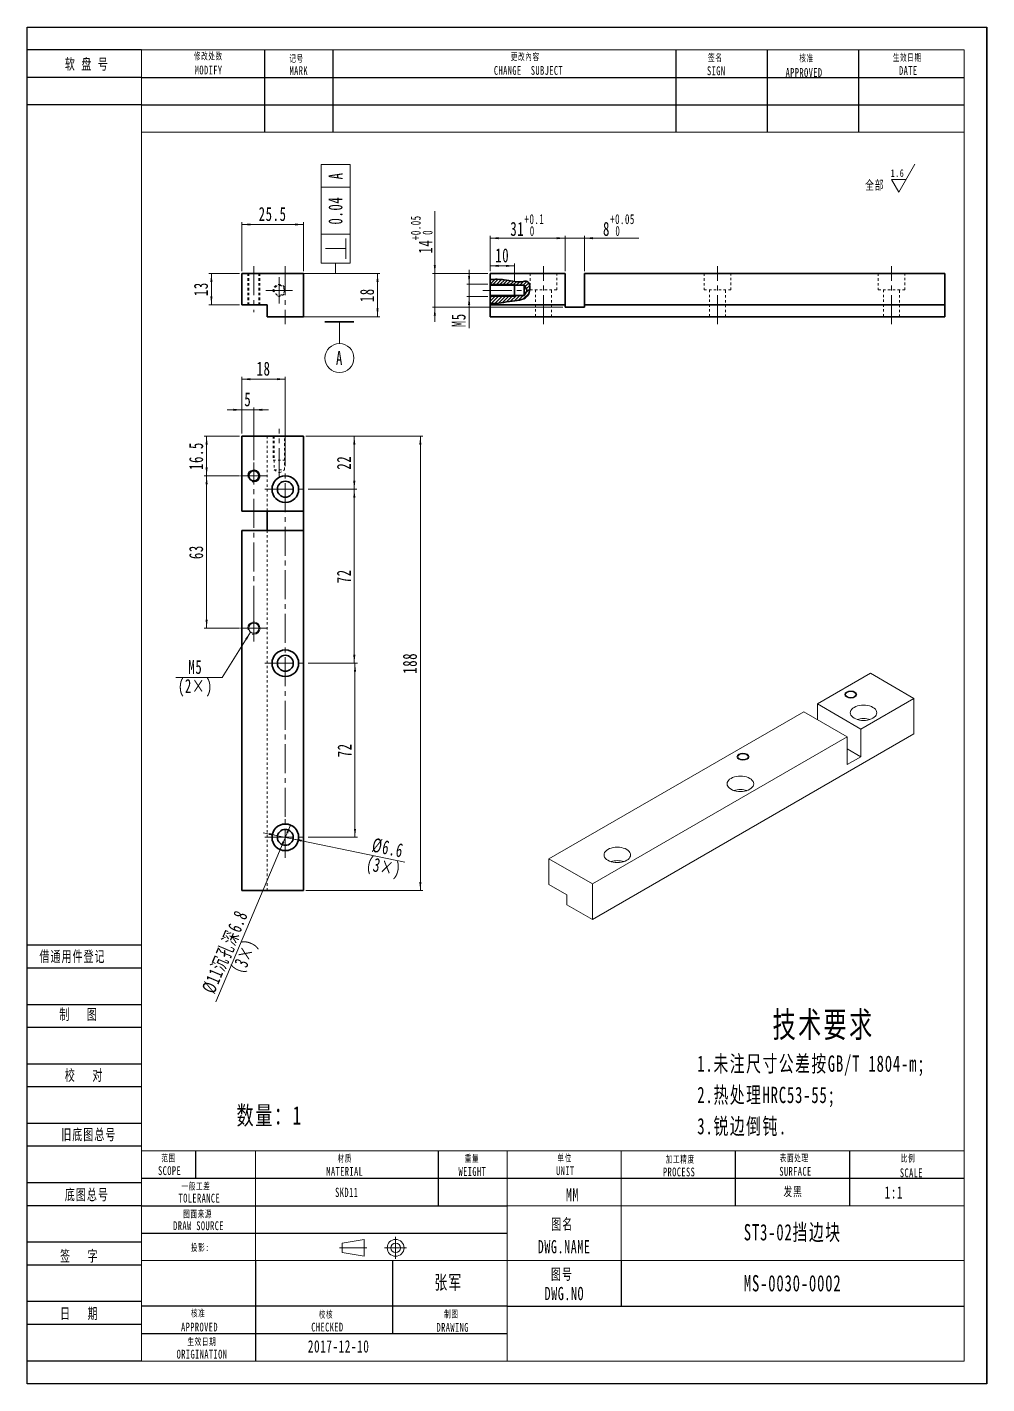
# Model space of a CAD drawing. Header units: millimetres. Extents: x 0 to 8592, y 0 to 561.
# Drawn here: x 432 to 829, y 0 to 561 of the extents above; entities that cross this region are included whole.
import ezdxf

# ---------------------------------------------------------------- set-up
doc = ezdxf.new("R2010")
doc.units = ezdxf.units.MM
for name, pattern in [('AD_LTYPE3 0 mm', [16, 11, -1, 1, -1, 1, -1]), ('点画线', [18, 12, -2, 2, -2]), ('虚线', [2, 1, -1])]:
    doc.linetypes.add(name, pattern=pattern)
doc.layers.get('0').update_dxf_attribs({"lineweight": 35})
for name, color, linetype, lineweight in [('ACAD0', 7, 'Continuous', 0), ('ACADA-定位3-标高', 171, 'Continuous', 0), ('ACADA-构件3-柱砼', 9, 'Continuous', 0), ('ACADA-构件8-屋面', 7, 'Continuous', 0), ('EB0', 7, 'Continuous', 35), ('中心线层', 1, '点画线', 18), ('剖面线层', 4, 'Continuous', 18), ('尺寸线层', 3, 'Continuous', 18), ('虚线层', 6, '虚线', 18)]:
    doc.layers.add(name, color=color, linetype=linetype, lineweight=lineweight)
doc.styles.add('标准', font='', dxfattribs={"width": 0.667})
doc.styles.get('标准').set_extended_font_data('宋体')
doc.dimstyles.new('标准', dxfattribs={"dimtxt": 5.779688, "dimasz": 3.5, "dimexe": 1, "dimexo": 1, "dimgap": 1.209086, "dimtad": 1, "dimdec": 1, "dimdsep": 46, "dimtxsty": '标准', "dimblk": '_CAXARROW', "dimcen": 0, "dimdle": 6, "dimazin": 2, "dimtfac": 0.707107, "dimtdec": 3, "dimtmove": 0, "dimatfit": 3, "dimfxl": 1, "dimfrac": 2, "dimtolj": 1, "dimlwd": 18, "dimarcsym": 0})

# ---------------------------------------------------------------- blocks, each defined once
blk = doc.blocks.new('*X10')
at = {"layer": 'EB0', "linetype": 'Continuous', "lineweight": 18}
for points in [[(520.59, 479.63), (524.09, 480.06), (524.09, 479.19)], [(546.09, 479.63), (542.59, 480.06), (542.59, 479.19)]]:
    blk.add_hatch(color=0, dxfattribs=at).paths.add_polyline_path(points, flags=0)
at = {"layer": 'EB0', "color": 0, "linetype": 'Continuous', "lineweight": 18}
for p, q in [((520.59, 460.38), (520.59, 480.63)), ((520.59, 479.63), (546.09, 479.63)), ((546.09, 460.38), (546.09, 480.63))]:
    blk.add_line(p, q, dxfattribs=at)
at = {"layer": 'EB0', "color": 0, "linetype": 'Continuous', "lineweight": 18, "insert": (533.34, 483.94), "char_height": 5.78, "width": 17.1678, "attachment_point": 5, "line_spacing_factor": 1.15057, "style": '标准'}
blk.add_mtext('\\T1.1;25.5', dxfattribs=at)
blk = doc.blocks.new('_CAXARROW')
blk.add_hatch(color=0).paths.add_polyline_path([(0, 0), (-1, 0.125), (-1, -0.125)], flags=0)
blk = doc.blocks.new('*X11')
at = {"layer": 'EB0', "linetype": 'Continuous', "lineweight": 18}
for points in [[(508.02, 459.38), (507.59, 455.88), (508.46, 455.88)], [(508.02, 446.38), (507.59, 449.88), (508.46, 449.88)]]:
    blk.add_hatch(color=0, dxfattribs=at).paths.add_polyline_path(points, flags=0)
at = {"layer": 'EB0', "color": 0, "linetype": 'Continuous', "lineweight": 18}
for p, q in [((519.59, 459.38), (507.02, 459.38)), ((508.02, 446.38), (508.02, 459.38)), ((519.59, 446.38), (507.02, 446.38))]:
    blk.add_line(p, q, dxfattribs=at)
at = {"layer": 'EB0', "color": 0, "linetype": 'Continuous', "lineweight": 18, "insert": (503.71, 452.88), "char_height": 5.78, "width": 8.1213, "attachment_point": 5, "rotation": 90, "line_spacing_factor": 1.15057, "style": '标准'}
blk.add_mtext('\\T1.1;13', dxfattribs=at)
blk = doc.blocks.new('*X13')
at = {"color": 0, "attachment_point": 1, "line_spacing_factor": 1.15057, "style": '标准'}
for s, insert, char_height, width in [('\\T1.1;{\\H0.707107x;+0.05}', (672.91, 483.89), 5.7797, 20.9352), ('\\T1.1;8', (669.97, 480.71), 5.78, 27.651), ('\\T1.1;{\\H0.707107x;0}', (675.06, 479.01), 5.7797, 20.9352)]:
    blk.add_mtext(s, dxfattribs=dict(at, insert=insert, char_height=char_height, width=width))
blk = doc.blocks.new('*X12')
at = {"layer": 'EB0', "linetype": 'Continuous', "lineweight": 18}
for points in [[(654.3, 473.96), (650.8, 473.53), (650.8, 474.4)], [(662.3, 473.96), (665.8, 473.53), (665.8, 474.4)]]:
    blk.add_hatch(color=0, dxfattribs=at).paths.add_polyline_path(points, flags=0)
at = {"layer": 'EB0', "color": 0, "linetype": 'Continuous', "lineweight": 18}
for p, q in [((684.73, 473.96), (648.3, 473.96)), ((654.3, 460.38), (654.3, 474.96)), ((662.3, 460.38), (662.3, 474.96))]:
    blk.add_line(p, q, dxfattribs=at)
blk.add_blockref('*X13', (0, 0), dxfattribs=at)
blk = doc.blocks.new('*X15')
at = {"color": 0, "attachment_point": 1, "line_spacing_factor": 1.15057, "style": '标准'}
for s, insert, char_height, width in [('\\T1.1;{\\H0.707107x;+0.1}', (637.52, 483.89), 5.7797, 16.6706), ('\\T1.1;31', (631.64, 480.71), 5.78, 29.2461), ('\\T1.1;{\\H0.707107x;0}', (639.67, 479.01), 5.7797, 16.6706)]:
    blk.add_mtext(s, dxfattribs=dict(at, insert=insert, char_height=char_height, width=width))
blk = doc.blocks.new('*X14')
at = {"layer": 'EB0', "linetype": 'Continuous', "lineweight": 18}
for points in [[(623.3, 473.96), (626.8, 474.4), (626.8, 473.53)], [(654.3, 473.96), (650.8, 474.4), (650.8, 473.53)]]:
    blk.add_hatch(color=0, dxfattribs=at).paths.add_polyline_path(points, flags=0)
at = {"layer": 'EB0', "color": 0, "linetype": 'Continuous', "lineweight": 18}
for p, q in [((623.3, 460.38), (623.3, 474.96)), ((623.3, 473.96), (654.3, 473.96)), ((654.3, 460.38), (654.3, 474.96))]:
    blk.add_line(p, q, dxfattribs=at)
blk.add_blockref('*X15', (0, 0), dxfattribs=at)
blk = doc.blocks.new('*X16')
at = {"layer": 'EB0', "linetype": 'Continuous', "lineweight": 18}
for points in [[(567.11, 370.1), (567.55, 366.6), (566.67, 366.6)], [(567.11, 298.1), (567.55, 301.6), (566.67, 301.6)]]:
    blk.add_hatch(color=0, dxfattribs=at).paths.add_polyline_path(points, flags=0)
at = {"layer": 'EB0', "color": 0, "linetype": 'Continuous', "lineweight": 18}
for p, q in [((548.09, 370.1), (568.11, 370.1)), ((567.11, 370.1), (567.11, 298.1)), ((548.09, 298.1), (568.11, 298.1))]:
    blk.add_line(p, q, dxfattribs=at)
at = {"layer": 'EB0', "color": 0, "linetype": 'Continuous', "lineweight": 18, "insert": (562.8, 334.1), "char_height": 5.78, "width": 8.1213, "attachment_point": 5, "rotation": 90, "line_spacing_factor": 1.15057, "style": '标准'}
blk.add_mtext('\\T1.1;72', dxfattribs=at)
blk = doc.blocks.new('*X17')
at = {"layer": 'EB0', "linetype": 'Continuous', "lineweight": 18}
for points in [[(567.39, 298.1), (566.96, 294.6), (567.83, 294.6)], [(567.39, 226.1), (566.96, 229.6), (567.83, 229.6)]]:
    blk.add_hatch(color=0, dxfattribs=at).paths.add_polyline_path(points, flags=0)
at = {"layer": 'EB0', "color": 0, "linetype": 'Continuous', "lineweight": 18}
for p, q in [((548.09, 298.1), (568.39, 298.1)), ((567.39, 226.1), (567.39, 298.1)), ((548.09, 226.1), (568.39, 226.1))]:
    blk.add_line(p, q, dxfattribs=at)
at = {"layer": 'EB0', "color": 0, "linetype": 'Continuous', "lineweight": 18, "insert": (563.08, 262.1), "char_height": 5.78, "width": 8.1213, "attachment_point": 5, "rotation": 90, "line_spacing_factor": 1.15057, "style": '标准'}
blk.add_mtext('\\T1.1;72', dxfattribs=at)
blk = doc.blocks.new('*X18')
at = {"layer": 'EB0', "linetype": 'Continuous', "lineweight": 18}
for points in [[(594.43, 392.1), (594.86, 388.6), (593.99, 388.6)], [(594.43, 204.1), (594.86, 207.6), (593.99, 207.6)]]:
    blk.add_hatch(color=0, dxfattribs=at).paths.add_polyline_path(points, flags=0)
at = {"layer": 'EB0', "color": 0, "linetype": 'Continuous', "lineweight": 18}
for p, q in [((547.09, 392.1), (595.43, 392.1)), ((594.43, 392.1), (594.43, 204.1)), ((547.09, 204.1), (595.43, 204.1))]:
    blk.add_line(p, q, dxfattribs=at)
at = {"layer": 'EB0', "color": 0, "linetype": 'Continuous', "lineweight": 18, "insert": (590.12, 298.1), "char_height": 5.78, "width": 12.6767, "attachment_point": 5, "rotation": 90, "line_spacing_factor": 1.15057, "style": '标准'}
blk.add_mtext('\\T1.1;188', dxfattribs=at)
blk = doc.blocks.new('*X19')
at = {"layer": 'EB0', "linetype": 'Continuous', "lineweight": 18}
for points in [[(567.11, 392.1), (566.67, 388.6), (567.55, 388.6)], [(567.11, 370.1), (566.67, 373.6), (567.55, 373.6)]]:
    blk.add_hatch(color=0, dxfattribs=at).paths.add_polyline_path(points, flags=0)
at = {"layer": 'EB0', "color": 0, "linetype": 'Continuous', "lineweight": 18}
for p, q in [((547.09, 392.1), (568.11, 392.1)), ((567.11, 370.1), (567.11, 392.1)), ((548.09, 370.1), (568.11, 370.1))]:
    blk.add_line(p, q, dxfattribs=at)
at = {"layer": 'EB0', "color": 0, "linetype": 'Continuous', "lineweight": 18, "insert": (562.8, 381.1), "char_height": 5.78, "width": 8.1213, "attachment_point": 5, "rotation": 90, "line_spacing_factor": 1.15057, "style": '标准'}
blk.add_mtext('\\T1.1;22', dxfattribs=at)
blk = doc.blocks.new('*X20')
at = {"layer": 'EB0', "linetype": 'Continuous', "lineweight": 18}
for points in [[(506.04, 375.6), (506.47, 372.1), (505.6, 372.1)], [(506.04, 312.6), (506.47, 316.1), (505.6, 316.1)]]:
    blk.add_hatch(color=0, dxfattribs=at).paths.add_polyline_path(points, flags=0)
at = {"layer": 'EB0', "color": 0, "linetype": 'Continuous', "lineweight": 18}
for p, q in [((519.09, 375.6), (505.04, 375.6)), ((506.04, 375.6), (506.04, 312.6)), ((519.59, 312.6), (505.04, 312.6))]:
    blk.add_line(p, q, dxfattribs=at)
at = {"layer": 'EB0', "color": 0, "linetype": 'Continuous', "lineweight": 18, "insert": (501.73, 344.1), "char_height": 5.78, "width": 8.1213, "attachment_point": 5, "rotation": 90, "line_spacing_factor": 1.15057, "style": '标准'}
blk.add_mtext('\\T1.1;63', dxfattribs=at)
blk = doc.blocks.new('*X21')
at = {"layer": 'EB0', "linetype": 'Continuous', "lineweight": 18}
for points in [[(506.04, 392.1), (505.6, 388.6), (506.47, 388.6)], [(506.04, 375.6), (505.6, 379.1), (506.47, 379.1)]]:
    blk.add_hatch(color=0, dxfattribs=at).paths.add_polyline_path(points, flags=0)
at = {"layer": 'EB0', "color": 0, "linetype": 'Continuous', "lineweight": 18}
for p, q in [((519.59, 392.1), (505.04, 392.1)), ((506.04, 375.6), (506.04, 392.1)), ((519.59, 375.6), (505.04, 375.6))]:
    blk.add_line(p, q, dxfattribs=at)
at = {"layer": 'EB0', "color": 0, "linetype": 'Continuous', "lineweight": 18, "insert": (501.73, 383.85), "char_height": 5.78, "width": 17.1678, "attachment_point": 5, "rotation": 90, "line_spacing_factor": 1.15057, "style": '标准'}
blk.add_mtext('\\T1.1;16.5', dxfattribs=at)
blk = doc.blocks.new('*X22')
at = {"layer": 'EB0', "linetype": 'Continuous', "lineweight": 18}
for points in [[(520.59, 402.96), (517.09, 402.52), (517.09, 403.4)], [(525.59, 402.96), (529.09, 402.52), (529.09, 403.4)]]:
    blk.add_hatch(color=0, dxfattribs=at).paths.add_polyline_path(points, flags=0)
at = {"layer": 'EB0', "color": 0, "linetype": 'Continuous', "lineweight": 18}
for p, q in [((531.59, 402.96), (514.59, 402.96)), ((520.59, 393.1), (520.59, 403.96)), ((525.59, 382.1), (525.59, 403.96))]:
    blk.add_line(p, q, dxfattribs=at)
at = {"layer": 'EB0', "color": 0, "linetype": 'Continuous', "lineweight": 18, "insert": (523.09, 407.27), "char_height": 5.78, "width": 3.598, "attachment_point": 5, "line_spacing_factor": 1.15057, "style": '标准'}
blk.add_mtext('\\T1.1;5', dxfattribs=at)
blk = doc.blocks.new('*X23')
at = {"layer": 'EB0', "linetype": 'Continuous', "lineweight": 18}
for points in [[(520.59, 415.64), (524.09, 415.2), (524.09, 416.07)], [(538.59, 415.64), (535.09, 415.2), (535.09, 416.07)]]:
    blk.add_hatch(color=0, dxfattribs=at).paths.add_polyline_path(points, flags=0)
at = {"layer": 'EB0', "color": 0, "linetype": 'Continuous', "lineweight": 18}
for p, q in [((520.59, 393.1), (520.59, 416.64)), ((538.59, 415.64), (520.59, 415.64)), ((538.59, 379.6), (538.59, 416.64))]:
    blk.add_line(p, q, dxfattribs=at)
at = {"layer": 'EB0', "color": 0, "linetype": 'Continuous', "lineweight": 18, "insert": (529.59, 419.95), "char_height": 5.78, "width": 8.1534, "attachment_point": 5, "line_spacing_factor": 1.15057, "style": '标准'}
blk.add_mtext('\\T1.1;18', dxfattribs=at)
blk = doc.blocks.new('*X24')
at = {"layer": 'EB0', "linetype": 'Continuous', "lineweight": 18}
for points in [[(623.3, 462.51), (626.8, 462.95), (626.8, 462.08)], [(633.3, 462.51), (629.8, 462.95), (629.8, 462.08)]]:
    blk.add_hatch(color=0, dxfattribs=at).paths.add_polyline_path(points, flags=0)
at = {"layer": 'EB0', "color": 0, "linetype": 'Continuous', "lineweight": 18}
for p, q in [((623.3, 460.38), (623.3, 463.51)), ((623.3, 462.51), (633.3, 462.51)), ((633.3, 455.88), (633.3, 463.51))]:
    blk.add_line(p, q, dxfattribs=at)
at = {"layer": 'EB0', "color": 0, "linetype": 'Continuous', "lineweight": 18, "insert": (628.3, 466.82), "char_height": 5.78, "width": 8.2177, "attachment_point": 5, "line_spacing_factor": 1.15057, "style": '标准'}
blk.add_mtext('\\T1.1;10', dxfattribs=at)
blk = doc.blocks.new('*X25')
at = {"layer": 'EB0', "linetype": 'Continuous', "lineweight": 18}
for points in [[(614.59, 454.88), (615.03, 458.38), (614.15, 458.38)], [(614.59, 449.88), (615.03, 446.38), (614.15, 446.38)]]:
    blk.add_hatch(color=0, dxfattribs=at).paths.add_polyline_path(points, flags=0)
at = {"layer": 'EB0', "color": 0, "linetype": 'Continuous', "lineweight": 18}
for p, q in [((614.59, 460.88), (614.59, 436.7)), ((622.3, 454.88), (613.59, 454.88)), ((622.3, 449.88), (613.59, 449.88))]:
    blk.add_line(p, q, dxfattribs=at)
at = {"layer": 'EB0', "color": 0, "linetype": 'Continuous', "lineweight": 18, "insert": (610.28, 440.04), "char_height": 5.78, "width": 8.1213, "attachment_point": 5, "rotation": 90, "line_spacing_factor": 1.15057, "style": '标准'}
blk.add_mtext('\\T1.1;M5', dxfattribs=at)
blk = doc.blocks.new('*X26')
at = {"layer": 'EB0', "linetype": 'Continuous', "lineweight": 18}
blk.add_hatch(color=0, dxfattribs=at).paths.add_polyline_path([(524.23, 311.01), (522.74, 307.81), (522, 308.28)], flags=0)
at = {"layer": 'EB0', "color": 0, "linetype": 'Continuous', "lineweight": 18}
for p, q in [((524.23, 311.01), (512.46, 292.24)), ((512.46, 292.24), (493.35, 292.24))]:
    blk.add_line(p, q, dxfattribs=at)
at = {"layer": 'EB0', "color": 0, "linetype": 'Continuous', "lineweight": 18, "char_height": 5.78, "attachment_point": 5, "line_spacing_factor": 1.15057, "style": '标准'}
for s, insert, width in [('\\T1.1;M5', (501.4, 296.55), 8.1213), ('\\T1.1;(2×)', (501.4, 287.93), 19.9627)]:
    blk.add_mtext(s, dxfattribs=dict(at, insert=insert, width=width))
blk = doc.blocks.new('*X27')
at = {"layer": 'EB0', "linetype": 'Continuous', "lineweight": 18}
for points in [[(535.36, 226.78), (531.84, 227.06), (532.02, 227.92)], [(541.82, 225.43), (545.16, 224.29), (545.34, 225.15)]]:
    blk.add_hatch(color=0, dxfattribs=at).paths.add_polyline_path(points, flags=0)
at = {"layer": 'EB0', "color": 0, "linetype": 'Continuous', "lineweight": 18}
blk.add_line((587.96, 215.84), (529.49, 228), dxfattribs=at)
at = {"layer": 'EB0', "color": 0, "linetype": 'Continuous', "lineweight": 18, "attachment_point": 5, "rotation": 348.2544, "line_spacing_factor": 1.15057, "style": '标准'}
for s, insert, char_height, width in [('\\T1.1;%%C6.6', (580.95, 221.7), 5.7797, 19.0346), ('\\T1.1;(3×)', (579.2, 213.26), 5.78, 22.246)]:
    blk.add_mtext(s, dxfattribs=dict(at, insert=insert, char_height=char_height, width=width))
blk = doc.blocks.new('*X28')
at = {"layer": 'EB0', "linetype": 'Continuous', "lineweight": 18}
for points in [[(540.74, 231.17), (538.97, 228.12), (539.77, 227.78)], [(536.45, 221.04), (537.41, 224.43), (538.21, 224.09)]]:
    blk.add_hatch(color=0, dxfattribs=at).paths.add_polyline_path(points, flags=0)
at = {"layer": 'EB0', "color": 0, "linetype": 'Continuous', "lineweight": 18}
blk.add_line((509.79, 158.06), (540.74, 231.17), dxfattribs=at)
at = {"layer": 'EB0', "color": 0, "linetype": 'Continuous', "lineweight": 18, "attachment_point": 5, "rotation": 67.0545, "line_spacing_factor": 1.15057, "style": '标准'}
for s, insert, char_height, width in [('\\T1.1;%%C11沉孔深6.8', (513.82, 178.64), 5.7797, 78.3191), ('\\T1.1;（3×)', (521.75, 175.28), 5.78, 50.0139)]:
    blk.add_mtext(s, dxfattribs=dict(at, insert=insert, char_height=char_height, width=width))
blk = doc.blocks.new('*X85')
at = {"color": 0, "attachment_point": 1, "rotation": 90, "line_spacing_factor": 1.15057, "style": '标准'}
for s, insert, char_height, width in [('\\T1.1;{\\H0.707107x;+0.05}', (590.47, 473.18), 5.7797, 20.9352), ('\\T1.1;14', (593.66, 467.6), 5.78, 32.911), ('\\T1.1;{\\H0.707107x;0}', (595.35, 475.33), 5.7797, 20.9352)]:
    blk.add_mtext(s, dxfattribs=dict(at, insert=insert, char_height=char_height, width=width))
blk = doc.blocks.new('*X84')
at = {"layer": 'EB0', "linetype": 'Continuous', "lineweight": 18}
for points in [[(600.4, 459.38), (599.96, 462.88), (600.84, 462.88)], [(600.4, 445.38), (599.96, 441.88), (600.84, 441.88)]]:
    blk.add_hatch(color=0, dxfattribs=at).paths.add_polyline_path(points, flags=0)
at = {"layer": 'EB0', "color": 0, "linetype": 'Continuous', "lineweight": 18}
for p, q in [((600.4, 439.38), (600.4, 485.16)), ((622.3, 459.38), (599.4, 459.38)), ((653.3, 445.38), (599.4, 445.38))]:
    blk.add_line(p, q, dxfattribs=at)
blk.add_blockref('*X85', (0, 0), dxfattribs=at)
blk = doc.blocks.new('*X287')
at = {"layer": '尺寸线层', "color": 0, "linetype": 'Continuous', "lineweight": 18}
for p, q in [((-14.88, 0), (6, 0)), ((0, -2), (0, -11))]:
    blk.add_line(p, q, dxfattribs=at)
at = {"layer": '尺寸线层', "color": 0, "linetype": 'Continuous', "lineweight": 35}
blk.add_line((6, -2), (-6, -2), dxfattribs=at)
at = {"layer": '尺寸线层', "color": 0, "linetype": 'Continuous', "lineweight": 18}
blk.add_circle((0, -17), 6, dxfattribs=at)
at = {"layer": '尺寸线层', "color": 0, "linetype": 'Continuous', "lineweight": 18, "insert": (0, -17), "char_height": 5.78, "width": 3.9514, "attachment_point": 5, "line_spacing_factor": 1.15057, "style": '标准'}
blk.add_mtext('\\T1.1;A', dxfattribs=at)
blk = doc.blocks.new('*X288')
at = {"layer": '尺寸线层', "color": 0, "linetype": 'Continuous', "lineweight": 18}
for p, q in [((19.26, 45.02), (7.26, 45.02)), ((7.26, 16.31), (7.26, 45.02)), ((19.26, 16.31), (19.26, 45.02)), ((19.26, 35.68), (7.26, 35.68)), ((7.26, 4.31), (7.26, 16.31)), ((19.26, 16.31), (7.26, 16.31)), ((17.46, 6.11), (17.46, 14.51)), ((19.26, 16.31), (19.26, 4.31)), ((9.06, 10.31), (17.46, 10.31)), ((0, 0), (13.26, 0)), ((7.26, 4.31), (19.26, 4.31)), ((13.26, 0), (13.26, 4.31)), ((0, 0), (6, 0))]:
    blk.add_line(p, q, dxfattribs=at)
at = {"layer": '尺寸线层', "color": 0, "linetype": 'Continuous', "lineweight": 18, "char_height": 5.78, "attachment_point": 5, "rotation": 90, "line_spacing_factor": 1.15057, "style": '标准'}
for s, insert, width in [('\\T1.1;A', (13.26, 40.35), 3.9514), ('\\T1.1;0.04', (13.26, 26), 17.3927)]:
    blk.add_mtext(s, dxfattribs=dict(at, insert=insert, width=width))
blk = doc.blocks.new('*X289')
at = {"layer": 'EB0', "linetype": 'Continuous', "lineweight": 18}
for points in [[(576.71, 459.38), (576.28, 455.88), (577.15, 455.88)], [(576.71, 441.38), (576.28, 444.88), (577.15, 444.88)]]:
    blk.add_hatch(color=0, dxfattribs=at).paths.add_polyline_path(points, flags=0)
at = {"layer": 'EB0', "color": 0, "linetype": 'Continuous', "lineweight": 18}
for p, q in [((547.09, 459.38), (577.71, 459.38)), ((576.71, 441.38), (576.71, 459.38)), ((547.09, 441.38), (577.71, 441.38))]:
    blk.add_line(p, q, dxfattribs=at)
at = {"layer": 'EB0', "color": 0, "linetype": 'Continuous', "lineweight": 18, "insert": (572.4, 450.38), "char_height": 5.78, "width": 8.1534, "attachment_point": 5, "rotation": 90, "line_spacing_factor": 1.15057, "style": '标准'}
blk.add_mtext('\\T1.1;18', dxfattribs=at)
blk = doc.blocks.new('*X340')
at = {"layer": '尺寸线层', "linetype": 'Continuous', "lineweight": 18}
for p, q in [((7.88, -1.18), (14.52, 10.33)), ((4.86, 4.05), (10.9, 4.05)), ((7.88, -1.18), (4.86, 4.05))]:
    blk.add_line(p, q, dxfattribs=at)
at = {"layer": '尺寸线层', "linetype": 'Continuous', "lineweight": 18, "line_spacing_factor": 1.15057, "style": '标准'}
for s, insert, char_height, width, attachment_point in [('\\T1.1;1.6', (10.09, 6.64), 3.116, 6.8522, 6), ('\\T1.1;全部', (-2.08, 1.51), 3.853, 17.1639, 5)]:
    blk.add_mtext(s, dxfattribs=dict(at, insert=insert, char_height=char_height, width=width, attachment_point=attachment_point))

msp = doc.modelspace()

# ---------------------------------------------------------------- hatches: boundary and pattern name
at = {"layer": '剖面线层', "linetype": 'Continuous', "lineweight": 18}
h = msp.add_hatch(dxfattribs=at)
h.set_pattern_fill('无图案', color=256, angle=45, style=0, pattern_type=0)
h.set_pattern_definition([(45, (0, 0), (-0.7071068, 0.7071068), [])])
edge = h.paths.add_edge_path(flags=0)
edge.add_line((633.3, 454.88), (623.3, 454.88))
edge.add_line((633.3, 454.48), (633.3, 454.88))
edge.add_line((637.3, 454.48), (633.3, 454.48))
edge.add_line((638.56, 452.38), (637.3, 454.48))
edge.add_line((637.3, 450.28), (638.56, 452.38))
edge.add_line((633.3, 450.28), (637.3, 450.28))
edge.add_line((633.3, 449.88), (633.3, 450.28))
edge.add_line((623.3, 449.88), (633.3, 449.88))
edge.add_line((623.3, 446.98), (623.3, 449.88))
edge.add_spline(control_points=[(623.3, 456.9), (625.24, 456.94), (629.7, 457.13), (634.43, 455.41), (640.01, 456.74), (640.04, 448.42), (631.37, 448.12), (626.36, 446.82), (623.3, 446.98)], knot_values=[0, 0, 0, 0, 5.978828, 13.406295, 15.728346, 21.175403, 28.593411, 38.015222, 38.015222, 38.015222, 38.015222], weights=[1, 1, 1, 1, 1, 1, 1, 1, 1], degree=3, periodic=0)
edge.add_line((623.3, 454.88), (623.3, 456.9))

# ---------------------------------------------------------------- linework, layer by layer
at = {"layer": 'ACAD0', "linetype": 'Continuous', "lineweight": 0}
for p, q in [((479.07, 9.45), (479.07, 551.83)), ((479.07, 551.83), (819.24, 551.83)), ((819.24, 551.83), (819.24, 9.45)), ((479.07, 517.81), (819.24, 517.81)), ((479.07, 96.38), (819.24, 96.38)), ((526.32, 51.02), (526.32, 96.38)), ((630.26, 9.45), (630.26, 96.38)), ((677.5, 51.02), (677.5, 96.38)), ((630.26, 73.7), (819.24, 73.7)), ((479.07, 51.02), (819.24, 51.02)), ((479.07, 9.45), (819.24, 9.45))]:
    msp.add_line(p, q, dxfattribs=at)
at = {"layer": 'ACAD0', "color": 7, "linetype": 'Continuous', "lineweight": 15}
for p, q in [((623.3, 454.88), (633.3, 454.88)), ((623.3, 449.88), (633.3, 449.88)), ((758.6, 281.3), (780.52, 293.95)), ((798.55, 283.54), (780.52, 293.95)), ((758.6, 274.77), (758.6, 281.3)), ((758.6, 281.3), (776.63, 270.89)), ((776.63, 270.89), (798.55, 283.54)), ((798.55, 268.85), (798.55, 283.54)), ((647.58, 217.21), (752.94, 278.03)), ((752.94, 278.03), (770.97, 267.62)), ((776.63, 259.46), (776.63, 270.89)), ((665.61, 192.1), (798.55, 268.85)), ((665.61, 206.8), (770.97, 267.62)), ((770.97, 267.62), (770.97, 256.19)), ((770.97, 262.72), (776.63, 259.46)), ((770.97, 256.19), (776.63, 259.46)), ((665.61, 206.8), (647.58, 217.21)), ((647.58, 217.21), (647.58, 206.59)), ((647.58, 206.59), (655.01, 202.31)), ((655.01, 202.31), (655.01, 198.23)), ((665.61, 192.1), (665.61, 206.8)), ((655.01, 198.23), (665.61, 192.1))]:
    msp.add_line(p, q, dxfattribs=at)
at = {"layer": 'ACAD0', "color": 7, "linetype": 'Continuous', "lineweight": 0}
for points in [[(770.62, 284.16), (770.08, 284.62), (769.89, 285.18), (770.08, 285.73), (770.62, 286.2), (771.43, 286.51), (772.39, 286.62), (773.34, 286.51), (774.15, 286.2), (774.69, 285.73), (774.89, 285.18), (774.69, 284.62), (774.15, 284.16), (773.34, 283.84), (772.39, 283.73), (771.43, 283.84), (770.62, 284.16)], [(726.07, 258.44), (725.53, 258.91), (725.34, 259.46), (725.53, 260.01), (726.07, 260.48), (726.88, 260.79), (727.84, 260.9), (728.79, 260.79), (729.61, 260.48), (730.15, 260.01), (730.34, 259.46), (730.15, 258.91), (729.61, 258.44), (728.79, 258.13), (727.84, 258.02), (726.88, 258.13), (726.07, 258.44)]]:
    msp.add_lwpolyline(points, dxfattribs=at)
at = {"layer": 'ACAD0', "color": 7, "linetype": 'Continuous', "lineweight": 15}
for points in [[(770.9, 284.32), (771.32, 284.13), (771.8, 284.01), (772.32, 283.96), (772.84, 283.99), (773.34, 284.1), (773.77, 284.27), (774.12, 284.49), (774.36, 284.77), (774.48, 285.06), (774.46, 285.37), (774.31, 285.66), (774.04, 285.92), (773.67, 286.13), (773.22, 286.29), (772.71, 286.37), (772.19, 286.38), (771.67, 286.32), (771.2, 286.18), (770.81, 285.98), (770.51, 285.73), (770.34, 285.44), (770.29, 285.14), (770.37, 284.84), (770.58, 284.56), (770.9, 284.32)], [(773.8, 275.38), (774.46, 275.06), (775.19, 274.79), (775.99, 274.6), (776.83, 274.49), (777.69, 274.45), (778.55, 274.49), (779.39, 274.6), (780.19, 274.79), (780.92, 275.06), (781.58, 275.38), (782.14, 275.76), (782.59, 276.18), (782.92, 276.64), (783.12, 277.13), (783.19, 277.62), (783.12, 278.12), (782.92, 278.61), (782.59, 279.07), (782.14, 279.49), (781.58, 279.87), (780.92, 280.19), (780.19, 280.45), (779.39, 280.64), (778.55, 280.76), (777.69, 280.8), (776.83, 280.76), (775.99, 280.64), (775.19, 280.45), (774.46, 280.19), (773.8, 279.87), (773.24, 279.49), (772.79, 279.07), (772.46, 278.61), (772.26, 278.12), (772.19, 277.62), (772.26, 277.13), (772.46, 276.64), (772.79, 276.18), (773.24, 275.76), (773.8, 275.38)], [(726.35, 258.6), (726.77, 258.42), (727.25, 258.29), (727.77, 258.25), (728.3, 258.28), (728.79, 258.38), (729.23, 258.55), (729.57, 258.78), (729.81, 259.05), (729.93, 259.34), (729.91, 259.65), (729.76, 259.94), (729.5, 260.2), (729.12, 260.42), (728.67, 260.57), (728.17, 260.66), (727.64, 260.67), (727.13, 260.6), (726.66, 260.46), (726.26, 260.26), (725.97, 260.01), (725.79, 259.72), (725.74, 259.42), (725.82, 259.12), (726.03, 258.84), (726.35, 258.6)], [(722.89, 245.99), (723.54, 245.66), (724.28, 245.4), (725.08, 245.21), (725.92, 245.1), (726.78, 245.06), (727.64, 245.1), (728.48, 245.21), (729.27, 245.4), (730.01, 245.66), (730.67, 245.99), (731.23, 246.37), (731.68, 246.79), (732.01, 247.25), (732.21, 247.74), (732.28, 248.23), (732.21, 248.73), (732.01, 249.21), (731.68, 249.67), (731.23, 250.1), (730.67, 250.48), (730.01, 250.8), (729.27, 251.06), (728.48, 251.25), (727.64, 251.37), (726.78, 251.41), (725.92, 251.37), (725.08, 251.25), (724.28, 251.06), (723.54, 250.8), (722.89, 250.48), (722.33, 250.1), (721.88, 249.67), (721.55, 249.21), (721.34, 248.73), (721.28, 248.23), (721.34, 247.74), (721.55, 247.25), (721.88, 246.79), (722.33, 246.37), (722.89, 245.99)], [(671.98, 216.6), (672.63, 216.27), (673.37, 216.01), (674.17, 215.82), (675, 215.71), (675.87, 215.67), (676.73, 215.71), (677.56, 215.82), (678.36, 216.01), (679.1, 216.27), (679.75, 216.6), (680.31, 216.98), (680.77, 217.4), (681.1, 217.86), (681.3, 218.35), (681.37, 218.84), (681.3, 219.34), (681.1, 219.82), (680.77, 220.28), (680.31, 220.71), (679.75, 221.09), (679.1, 221.41), (678.36, 221.67), (677.56, 221.86), (676.73, 221.98), (675.87, 222.02), (675, 221.98), (674.17, 221.86), (673.37, 221.67), (672.63, 221.41), (671.98, 221.09), (671.42, 220.71), (670.96, 220.28), (670.63, 219.82), (670.43, 219.34), (670.37, 218.84), (670.43, 218.35), (670.63, 217.86), (670.96, 217.4), (671.42, 216.98), (671.98, 216.6)]]:
    msp.add_lwpolyline(points, dxfattribs=at)
msp.add_circle((525.59, 312.6), 2.1, dxfattribs=at)
at = {"layer": 'ACAD0', "color": 7, "linetype": 'Continuous', "lineweight": 0}
for centre in [(525.59, 375.6), (525.59, 312.6)]:
    msp.add_arc(centre, 2.5, 255, 195, dxfattribs=at)
at = {"layer": 'ACAD0', "color": 7, "linetype": 'Continuous', "lineweight": 15}
for centre in [(777.69, 266.22), (726.78, 236.83), (675.87, 207.44)]:
    msp.add_arc(centre, 9.03, 72.8082, 107.1918, dxfattribs=at)
at = {"layer": 'ACADA-构件3-柱砼', "linetype": 'ByBlock', "lineweight": -2, "ltscale": 0.2}
for p, q in [((431.83, 0), (431.83, 561.27)), ((431.83, 561.27), (828.69, 561.27)), ((828.69, 0), (828.69, 561.27)), ((828.69, 561.27), (828.69, 0)), ((479.07, 551.83), (431.83, 551.83)), ((530.1, 517.81), (530.1, 551.83)), ((558.44, 517.81), (558.44, 551.83)), ((700.18, 517.81), (700.18, 551.83)), ((737.98, 517.81), (737.98, 551.83)), ((775.77, 517.81), (775.77, 551.83)), ((479.07, 540.49), (431.83, 540.49)), ((479.07, 540.49), (819.24, 540.49)), ((479.07, 529.15), (431.83, 529.15)), ((479.07, 529.15), (819.24, 529.15)), ((479.07, 181.42), (431.83, 181.42)), ((479.07, 171.97), (431.83, 171.97)), ((479.07, 156.85), (431.83, 156.85)), ((479.07, 147.41), (431.83, 147.41)), ((479.07, 132.29), (431.83, 132.29)), ((479.07, 122.84), (431.83, 122.84)), ((479.07, 107.72), (431.83, 107.72)), ((479.07, 98.27), (431.83, 98.27)), ((501.49, 96.4), (501.49, 85.04)), ((601.91, 73.7), (601.91, 96.38)), ((724.75, 73.7), (724.75, 96.38)), ((771.99, 73.7), (771.99, 96.38)), ((479.07, 85.04), (819.24, 85.04)), ((479.07, 83.15), (431.83, 83.15)), ((479.07, 73.7), (431.83, 73.7)), ((479.07, 73.7), (630.26, 73.7)), ((479.07, 62.36), (630.26, 62.36)), ((479.07, 58.58), (431.83, 58.58)), ((526.32, 51.02), (526.32, 9.45)), ((583.01, 20.79), (583.01, 51.02)), ((677.5, 51.02), (677.5, 32.13)), ((479.07, 49.14), (431.83, 49.14)), ((479.07, 34.02), (431.83, 34.02)), ((630.26, 32.13), (479.07, 32.13)), ((630.26, 32.13), (819.24, 32.13)), ((479.07, 24.57), (431.83, 24.57)), ((479.07, 20.79), (630.26, 20.79)), ((479.07, 9.45), (431.83, 9.45)), ((828.69, 0), (431.83, 0))]:
    msp.add_line(p, q, dxfattribs=at)
at = {"layer": 'ACADA-构件8-屋面', "linetype": 'Continuous', "lineweight": 18}
for p, q in [((561.03, 56.26), (572.26, 56.26)), ((562.09, 58.24), (571.2, 59.75)), ((562.09, 58.24), (562.09, 54.28)), ((571.2, 59.75), (571.2, 52.77)), ((579.65, 56.26), (588.75, 56.26)), ((584.2, 51.71), (584.2, 60.81)), ((562.09, 54.28), (571.2, 52.77))]:
    msp.add_line(p, q, dxfattribs=at)
for radius in [3.49, 1.98]:
    msp.add_circle((584.2, 56.26), radius, dxfattribs=at)
at = {"layer": 'EB0'}
for p, q in [((520.59, 459.38), (520.59, 446.38)), ((546.09, 459.38), (520.59, 459.38)), ((546.09, 441.38), (546.09, 459.38)), ((623.3, 459.38), (623.3, 446.38)), ((654.3, 459.38), (623.3, 459.38)), ((633.3, 449.88), (633.3, 454.88)), ((654.3, 446.38), (654.3, 459.38)), ((662.3, 459.38), (662.3, 446.38)), ((811.3, 459.38), (662.3, 459.38)), ((811.3, 459.38), (811.3, 446.38)), ((637.3, 454.48), (623.3, 454.48)), ((623.3, 450.28), (637.3, 450.28)), ((637.3, 452.38), (637.3, 454.48)), ((638.56, 452.38), (637.3, 454.48)), ((637.3, 450.28), (638.56, 452.38)), ((637.3, 450.28), (637.3, 452.38)), ((520.59, 446.38), (531.09, 446.38)), ((531.09, 446.38), (531.09, 441.38)), ((654.3, 446.38), (623.3, 446.38)), ((623.3, 446.38), (623.3, 441.38)), ((654.3, 445.38), (654.3, 446.38)), ((662.3, 445.38), (654.3, 445.38)), ((811.3, 446.38), (662.3, 446.38)), ((662.3, 446.38), (662.3, 445.38)), ((811.3, 446.38), (811.3, 441.38)), ((531.09, 441.38), (546.09, 441.38)), ((811.3, 441.38), (623.3, 441.38)), ((520.59, 361.1), (520.59, 392.1)), ((546.09, 392.1), (520.59, 392.1)), ((546.09, 361.1), (546.09, 392.1)), ((520.59, 361.1), (546.09, 361.1)), ((531.09, 353.1), (531.09, 361.1)), ((546.09, 353.1), (546.09, 361.1)), ((520.59, 353.1), (546.09, 353.1)), ((520.59, 204.1), (520.59, 353.1)), ((546.09, 204.1), (546.09, 353.1)), ((546.09, 204.1), (520.59, 204.1))]:
    msp.add_line(p, q, dxfattribs=at)
for centre, radius in [((525.59, 375.6), 2.1), ((538.59, 370.1), 5.5), ((538.59, 370.1), 3.3), ((538.59, 298.1), 5.5), ((538.59, 298.1), 3.3), ((538.59, 226.1), 5.5), ((538.59, 226.1), 3.3)]:
    msp.add_circle(centre, radius, dxfattribs=at)
msp.add_open_spline([(623.3, 456.9), (625.24, 456.94), (629.7, 457.13), (634.43, 455.41), (640.01, 456.74), (640.04, 448.42), (631.37, 448.12), (626.36, 446.82), (623.3, 446.98)], degree=3, knots=[0, 0, 0, 0, 6.671505, 14.959481, 17.550553, 23.628679, 31.9061, 42.419475, 42.419475, 42.419475, 42.419475], dxfattribs=at)
at = {"layer": '中心线层', "linetype": '点画线', "lineweight": 18}
for p, q in [((525.59, 462.38), (525.59, 443.38)), ((538.59, 462.38), (538.59, 438.38)), ((645.3, 438.38), (645.3, 462.38)), ((717.3, 438.38), (717.3, 462.38)), ((789.3, 438.38), (789.3, 462.38)), ((536.09, 446.88), (536.09, 457.88)), ((530.59, 452.38), (541.59, 452.38)), ((620.3, 452.38), (639.15, 452.38)), ((536.09, 375.1), (536.09, 395.1)), ((525.59, 318.1), (525.59, 381.1)), ((538.59, 306.6), (538.59, 378.6)), ((520.09, 375.6), (531.09, 375.6)), ((530.09, 370.1), (547.09, 370.1)), ((525.59, 307.1), (525.59, 318.1)), ((520.09, 312.6), (531.09, 312.6)), ((538.59, 234.6), (538.59, 306.6)), ((530.09, 298.1), (547.09, 298.1)), ((538.59, 217.6), (538.59, 234.6)), ((530.09, 226.1), (547.09, 226.1))]:
    msp.add_line(p, q, dxfattribs=at)
at = {"layer": '虚线层', "color": 6, "linetype": '虚线', "lineweight": 18}
for p, q in [((523.09, 459.38), (523.09, 446.38)), ((523.09, 459.38), (523.09, 446.38)), ((523.49, 459.38), (523.49, 446.38)), ((527.69, 446.38), (527.69, 459.38)), ((528.09, 459.38), (528.09, 446.38)), ((528.09, 459.38), (528.09, 446.38)), ((639.8, 459.38), (639.8, 452.58)), ((650.8, 452.58), (650.8, 459.38)), ((711.8, 459.38), (711.8, 452.58)), ((722.8, 452.58), (722.8, 459.38)), ((783.8, 459.38), (783.8, 452.58)), ((794.8, 452.58), (794.8, 459.38)), ((639.8, 452.58), (650.8, 452.58)), ((642, 452.58), (642, 441.38)), ((648.6, 441.38), (648.6, 452.58)), ((711.8, 452.58), (722.8, 452.58)), ((714, 452.58), (714, 441.38)), ((720.6, 441.38), (720.6, 452.58)), ((783.8, 452.58), (794.8, 452.58)), ((786, 452.58), (786, 441.38)), ((792.6, 441.38), (792.6, 452.58)), ((531.09, 361.1), (531.09, 392.1)), ((533.59, 392.1), (533.59, 382.1)), ((533.99, 392.1), (533.99, 378.1)), ((538.19, 378.1), (538.19, 392.1)), ((538.59, 392.1), (538.59, 382.1)), ((533.59, 382.1), (538.59, 382.1)), ((533.99, 378.1), (538.19, 378.1)), ((533.99, 378.1), (536.09, 376.84)), ((536.09, 376.84), (538.19, 378.1)), ((531.09, 204.1), (531.09, 353.1))]:
    msp.add_line(p, q, dxfattribs=at)
msp.add_circle((536.09, 452.38), 2.1, dxfattribs=at)
msp.add_arc((536.09, 452.38), 2.5, 255, 195, dxfattribs=at)

# ---------------------------------------------------------------- block references
at = {"layer": 'ACAD0'}
msp.add_blockref('*X340', (784.42, 494.23), dxfattribs=at)
at = {"layer": '尺寸线层'}
for name, p in [('*X288', (546.09, 459.38)), ('*X287', (560.97, 441.38)), ('*X26', (0, 0))]:
    msp.add_blockref(name, p, dxfattribs=at)

# ---------------------------------------------------------------- texts
at = {"layer": 'ACADA-定位3-标高', "linetype": 'Continuous', "lineweight": 18, "line_spacing_factor": 1.15057, "style": '标准'}
for s, insert, char_height, width, attachment_point in [('\\T1.1;数量：1', (518.45, 106.33), 7.715, 38.9526, 7), ('\\T1.1;ST3-02挡边块', (748.37, 62.36), 6.743, 141.736, 5), ('\\T1.1;MS-0030-0002', (748.37, 41.58), 6.743, 141.736, 5), ('\\T1.1;2017-12-10', (547.91, 12.89), 5.0988, 39.173, 7)]:
    msp.add_mtext(s, dxfattribs=dict(at, insert=insert, char_height=char_height, width=width, attachment_point=attachment_point))
at = {"layer": 'ACADA-定位3-标高', "linetype": 'AD_LTYPE3 0 mm', "lineweight": 0, "insert": (786.41, 76.59), "char_height": 5.097, "width": 10.8681, "attachment_point": 7, "line_spacing_factor": 1.15057, "style": '标准'}
msp.add_mtext('\\T1.1;1:1', dxfattribs=at)
at = {"layer": 'ACADA-构件8-屋面', "linetype": 'Continuous', "lineweight": 18, "line_spacing_factor": 1.15057, "style": '标准'}
for s, insert, char_height, width, attachment_point in [('\\T1.1;修改处数', (506.75, 549.11), 2.913, 20.7275, 5), ('\\T1.1;记号', (543.23, 548.12), 2.913, 14.5107, 5), ('\\T1.1;更改內容', (637.8, 548.86), 2.913, 39.3958, 5), ('\\T1.1;签名', (716.39, 548.52), 2.913, 14.5107, 5), ('\\T1.1;核准', (754.12, 548.27), 2.913, 18.6593, 5), ('\\T1.1;生效日期', (795.8, 548.52), 2.913, 16.5789, 5), ('\\T1.1;软 盘 号', (447.41, 548.28), 4.5511, 24.9916, 1), ('\\T1.1;MODIFY', (506.86, 543.49), 3.6408, 16.591, 5), ('\\T1.1;MARK', (544.14, 543.27), 3.641, 12.4425, 5), ('\\T1.1;CHANGE  SUBJECT', (639.15, 543.34), 3.6408, 35.2594, 5), ('\\T1.1;SIGN', (716.78, 543.18), 3.641, 12.4425, 5), ('\\T1.1;DATE', (796.17, 543.34), 3.641, 12.4425, 5), ('\\T1.1;APPROVED', (753.09, 542.47), 3.6408, 16.591, 5), ('\\T1.1;借通用件登记', (436.92, 179.11), 4.5511, 42.9407, 1), ('\\T1.1;制   图', (445.12, 155.13), 4.5511, 24.9916, 1), ('\\T1.1;校   对', (447.41, 129.94), 4.5511, 24.9916, 1), ('\\T1.1;旧底图总号', (445.94, 105.42), 4.5511, 71.2879, 1), ('\\T1.1;SCOPE', (490.72, 88.18), 3.6408, 10.4963, 5), ('\\T1.1;范围', (490.33, 93.27), 2.913, 9.1903, 5), ('\\T1.1;材质', (563.17, 93.14), 2.913, 15.0019, 5), ('\\T1.1;重量', (615.75, 93.16), 2.913, 16.9391, 5), ('\\T1.1;UNIT', (654.36, 88.16), 3.641, 11.0089, 5), ('\\T1.1;单位', (654.13, 93.24), 2.913, 13.0647, 5), ('\\T1.1;加工精度', (701.9, 92.76), 2.913, 18.3844, 5), ('\\T1.1;表面处理', (749.04, 93.31), 2.913, 18.3844, 5), ('\\T1.1;比例', (796.14, 93.18), 2.913, 16.6913, 5), ('\\T1.1;MATERIAL', (563.18, 87.9), 3.6408, 15.3921, 5), ('\\T1.1;WEIGHT', (615.93, 87.82), 3.6408, 15.2903, 5), ('\\T1.1;PROCESS', (701.42, 87.63), 3.6408, 14.676, 5), ('\\T1.1;SURFACE', (749.55, 87.89), 3.6408, 14.5742, 5), ('\\T1.1;SCALE', (797.48, 87.27), 3.6408, 15.1339, 5), ('\\T1.1;底图总号', (447.41, 80.56), 4.551, 24.9916, 1), ('\\T1.1;TOLERANCE', (503.03, 76.81), 3.6408, 18.4486, 5), ('\\T1.1;一般工差', (501.65, 81.59), 2.913, 20.3216, 5), ('\\T1.1;   MM', (653.24, 78.18), 5.4613, 22.3434, 5), ('\\T1.1;图面来源', (502.34, 70.15), 2.913, 24.196, 5), ('\\T1.1;图名', (653.11, 65.83), 4.551, 13.7855, 5), ('\\T1.1;投影:', (503.4, 56.28), 2.913, 108.913, 5), ('\\T1.1;签   字', (445.43, 55.19), 4.5511, 24.9916, 1), ('\\T1.1;张军', (606.04, 41.66), 5.772, 75.5925, 5), ('\\T1.1;图号', (652.98, 45.12), 4.551, 22.5029, 5), ('\\T1.1;日   期', (445.43, 31.38), 4.5511, 24.9916, 1), ('\\T1.1;核准', (502.56, 29.07), 2.913, 16.9391, 5), ('\\T1.1;校核', (555.41, 28.58), 2.913, 15.0019, 5), ('\\T1.1;制图', (607.28, 28.7), 2.913, 18.8763, 5), ('\\T1.1;APPROVED', (503.1, 23.46), 3.6408, 17.0202, 5), ('\\T1.1;CHECKED', (555.99, 23.46), 3.6408, 14.676, 5), ('\\T1.1;DRAWING', (607.79, 23.34), 3.6408, 14.1672, 5), ('\\T1.1;生效日期', (504.09, 17.29), 2.913, 24.196, 5), ('\\T1.1;ORIGINATION', (504.13, 12.24), 3.6408, 20.5743, 5)]:
    msp.add_mtext(s, dxfattribs=dict(at, insert=insert, char_height=char_height, width=width, attachment_point=attachment_point))
at = {"layer": '尺寸线层', "linetype": 'Continuous', "lineweight": 18, "line_spacing_factor": 1.15057, "style": '标准'}
for s, insert, char_height, width, attachment_point in [('\\T1.1;技术要求', (740.06, 153.92), 10.537, 72.7231, 1), ('\\T1.1;1.未注尺寸公差按GB/T 1804-m;\\P2.热处理HRC53-55;\\P3.锐边倒钝.', (708.92, 135.85), 6.743, 128.952, 1), ('\\T1.1;SKD11', (563.97, 79.19), 3.8481, 40.532, 5), ('\\T1.1;发黑', (748.55, 79.37), 3.853, 47.2453, 5), ('\\T1.1;DRAW SOURCE', (502.71, 65.39), 3.6408, 47.2128, 5), ('\\T1.1;DWG.NAME', (653.88, 56.69), 5.4613, 47.2453, 5), ('\\T1.1;DWG.NO', (653.98, 37.33), 5.4613, 47.4484, 5)]:
    msp.add_mtext(s, dxfattribs=dict(at, insert=insert, char_height=char_height, width=width, attachment_point=attachment_point))

# ---------------------------------------------------------------- dimensions: what is measured, and where the dimension line sits
at = {"layer": '尺寸线层'}
for base, p1, p2, override, picture, middle in [((600.4, 459.38), (654.3, 445.38), (623.3, 459.38), {"dimsah": 1, "dimtol": 1, "dimtp": 0.05, "dimtm": 0, "dimtfill": 1, "dimtzin": 8}, '*X84', (600.4, 475.52)), ((508.02, 459.38), (520.59, 446.38), (520.59, 459.38), {"dimsah": 1, "dimtfill": 1, "dimtzin": 8}, '*X11', (508.02, 452.88)), ((576.71, 459.38), (546.09, 441.38), (546.09, 459.38), {"dimsah": 1, "dimtfill": 1, "dimtzin": 8}, '*X289', (576.71, 450.38)), ((506.04, 392.1), (520.59, 375.6), (520.59, 392.1), {"dimsah": 1, "dimtfill": 1, "dimtzin": 8}, '*X21', (506.04, 383.85)), ((594.43, 204.1), (546.09, 392.1), (546.09, 204.1), {"dimsah": 1, "dimtfill": 1, "dimtzin": 8}, '*X18', (594.43, 298.1)), ((567.11, 392.1), (547.09, 370.1), (546.09, 392.1), {"dimsah": 1, "dimtfill": 1, "dimtzin": 8}, '*X19', (567.11, 381.1)), ((506.04, 312.6), (520.09, 375.6), (520.59, 312.6), {"dimsah": 1, "dimtfill": 1, "dimtzin": 8}, '*X20', (506.04, 344.1)), ((567.11, 298.1), (547.09, 370.1), (547.09, 298.1), {"dimsah": 1, "dimtfill": 1, "dimtzin": 8}, '*X16', (567.11, 334.1)), ((567.39, 298.1), (547.09, 226.1), (547.09, 298.1), {"dimsah": 1, "dimtfill": 1, "dimtzin": 8}, '*X17', (567.39, 262.1))]:
    dim = msp.add_linear_dim(base=base, p1=p1, p2=p2, angle=90, dimstyle='标准', override=override, dxfattribs=at)
    dim.commit()
    dim.dimension.update_dxf_attribs({"geometry": picture, "text_midpoint": middle})
for base, p1, p2, override, picture, middle in [((546.09, 479.63), (520.59, 459.38), (546.09, 459.38), {"dimsah": 1, "dimtfill": 1, "dimtzin": 8}, '*X10', (533.34, 479.63)), ((654.3, 473.96), (623.3, 459.38), (654.3, 459.38), {"dimsah": 1, "dimtol": 1, "dimtp": 0.1, "dimtm": 0, "dimtfill": 1, "dimtzin": 8}, '*X14', (638.8, 473.96)), ((654.3, 473.96), (662.3, 459.38), (654.3, 459.38), {"dimsah": 1, "dimtol": 1, "dimtp": 0.05, "dimtm": 0, "dimtfill": 1, "dimtzin": 8}, '*X12', (676.76, 473.96)), ((633.3, 462.51), (623.3, 459.38), (633.3, 454.88), {"dimsah": 1, "dimtfill": 1, "dimtzin": 8}, '*X24', (628.3, 462.51)), ((520.59, 415.64), (538.59, 378.6), (520.59, 392.1), {"dimsah": 1, "dimtfill": 1, "dimtzin": 8}, '*X23', (529.59, 415.64)), ((520.59, 402.96), (525.59, 381.1), (520.59, 392.1), {"dimsah": 1, "dimtfill": 1, "dimtzin": 8}, '*X22', (523.09, 402.96))]:
    dim = msp.add_linear_dim(base=base, p1=p1, p2=p2, dimstyle='标准', override=override, dxfattribs=at)
    dim.commit()
    dim.dimension.update_dxf_attribs({"geometry": picture, "text_midpoint": middle})
dim = msp.add_linear_dim(base=(614.59, 449.88), p1=(623.3, 454.88), p2=(623.3, 449.88), angle=90, text='M5', dimstyle='标准', override={"dimsah": 1, "dimtfill": 1}, dxfattribs=at)
dim.commit()
dim.dimension.update_dxf_attribs({"geometry": '*X25', "text_midpoint": (614.59, 440.04)})
dim = msp.add_diameter_dim_2p(p1=(540.74, 231.17), p2=(536.45, 221.04), text='%%C11沉孔深6.8', dimstyle='标准', override={"dimpost": '%%C<>\\X（3×)', "dimsah": 1, "dimtmove": 2, "dimtfill": 1}, dxfattribs=at)
dim.commit()
dim.dimension.update_dxf_attribs({"geometry": '*X28', "text_midpoint": (517.79, 176.96), "dimtype": 163})
dim = msp.add_diameter_dim_2p(p1=(535.36, 226.78), p2=(541.82, 225.43), dimstyle='标准', override={"dimpost": '%%C<>\\X(3×)', "dimsah": 1, "dimtmove": 2, "dimtfill": 1, "dimtzin": 8}, dxfattribs=at)
dim.commit()
dim.dimension.update_dxf_attribs({"geometry": '*X27', "text_midpoint": (580.08, 217.48), "dimtype": 163})

doc.saveas('drawing.dxf')
